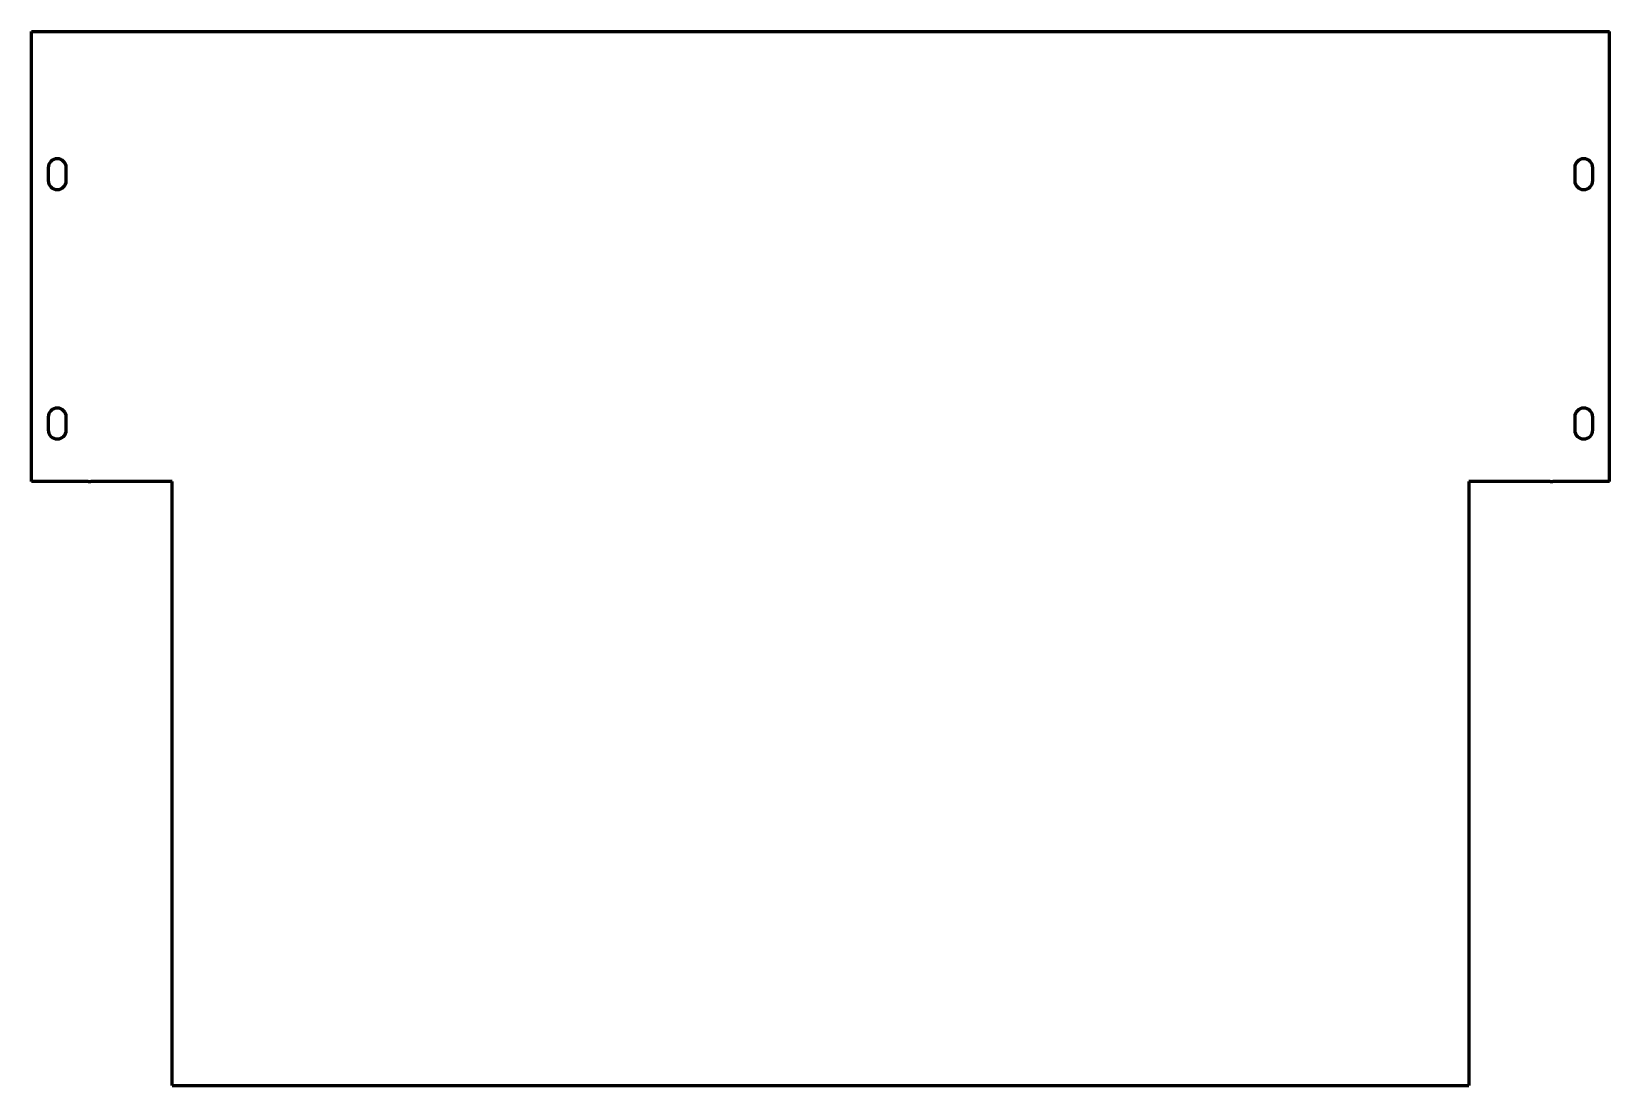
# Model space of a CAD drawing. Header units: millimetres. Extents: x 0 to 1227, y -470 to 350.
import ezdxf

# ---------------------------------------------------------------- set-up
doc = ezdxf.new("R2010")
doc.units = ezdxf.units.MM
doc.linetypes.add('K5LT_BASIC', pattern=[0])

msp = doc.modelspace()

# ---------------------------------------------------------------- linework, layer by layer
at = {"color": 150, "linetype": 'K5LT_BASIC', "lineweight": 60}
for p, q in [((0, 0), (0, 350)), ((0, 350), (44, 350)), ((44, 350), (46.2, 350)), ((46.2, 350), (343.2, 350)), ((343.2, 350), (345.4, 350)), ((345.4, 350), (881.4, 350)), ((881.4, 350), (883.6, 350)), ((883.6, 350), (1180.6, 350)), ((1180.6, 350), (1182.8, 350)), ((1182.8, 350), (1226.8, 350)), ((1226.8, 0), (1226.8, 350)), ((13, 244), (13, 234)), ((27, 234), (27, 244)), ((1199.8, 244), (1199.8, 234)), ((1213.8, 234), (1213.8, 244)), ((13, 50), (13, 40)), ((27, 40), (27, 50)), ((1199.8, 50), (1199.8, 40)), ((1213.8, 40), (1213.8, 50)), ((44, 0), (0, 0)), ((44, 0), (46.2, 0)), ((109.2, 0), (46.2, 0)), ((109.2, -470), (109.2, 0)), ((1180.6, 0), (1117.6, 0)), ((1117.6, 0), (1117.6, -470)), ((1180.6, 0), (1182.8, 0)), ((1226.8, 0), (1182.8, 0)), ((109.2, -470), (343.2, -470)), ((343.2, -470), (345.4, -470)), ((345.4, -470), (881.4, -470)), ((881.4, -470), (883.6, -470)), ((883.6, -470), (1117.6, -470))]:
    msp.add_line(p, q, dxfattribs=at)
for centre, start, end in [((20, 244), 0, 180), ((1206.8, 244), 0, 180), ((20, 234), 180, 0), ((1206.8, 234), 180, 0), ((20, 50), 0, 180), ((1206.8, 50), 0, 180), ((20, 40), 180, 0), ((1206.8, 40), 180, 0)]:
    msp.add_arc(centre, 7, start, end, dxfattribs=at)

doc.saveas('drawing.dxf')
